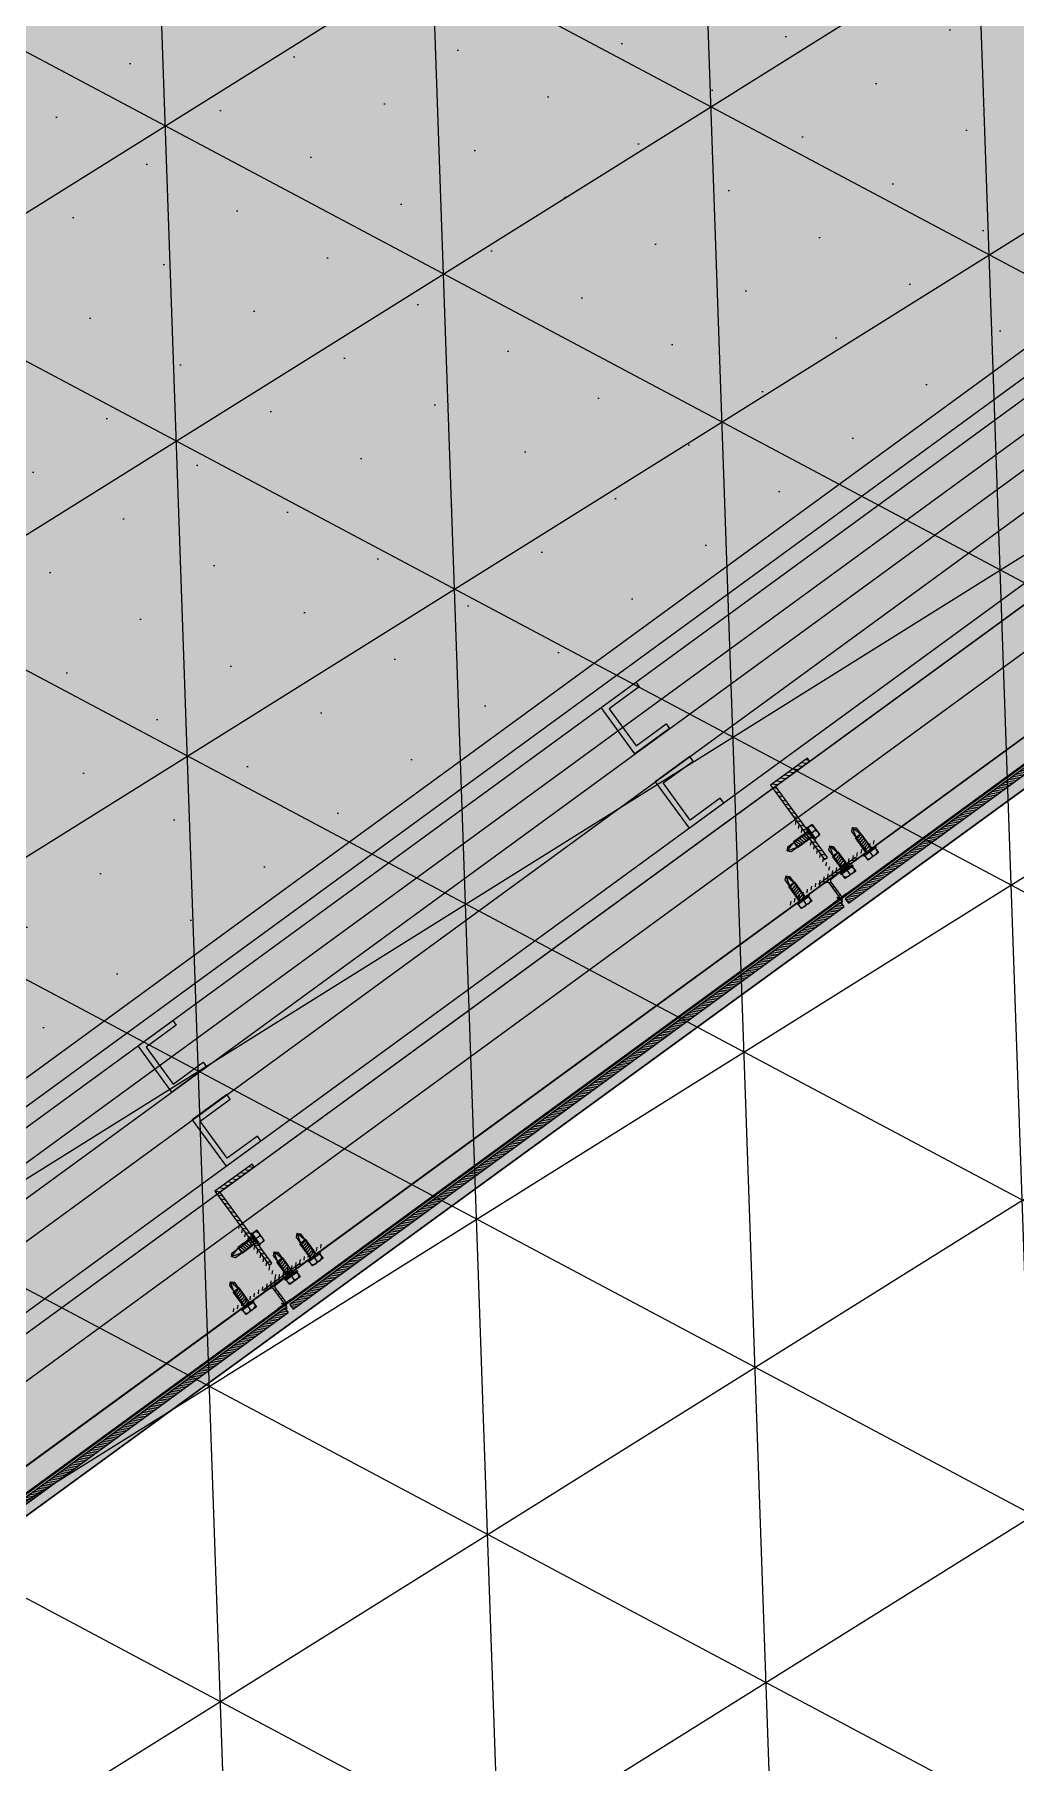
# Model space of a CAD drawing. Header units: metres. Extents: x 678805 to 1359287, y 2747329 to 5497370.
# Drawn here: x 679874.615 to 679875.471, y 2748713.256 to 2748714.763 of the extents above; entities that cross this region are included whole.
import ezdxf

# ---------------------------------------------------------------- set-up
doc = ezdxf.new("R2010")
doc.units = ezdxf.units.M
doc.linetypes.add('XREF_MON_BUILDINGS$0$Hidden', pattern=[0.004, 0.002, -0.002])
for name, color, linetype in [('00_XREF_MON_HSC_PAVEMENT', 7, 'Continuous'), ('00_XREF_TWQ_BUILDINGS', 7, 'Continuous'), ('XREF_MON_BUILDINGS$0$00-Modulos DEFINIDOS', 7, 'Continuous'), ('XREF_MON_BUILDINGS$0$00-Modulos ROOFS', 2, 'Continuous'), ('XREF_MON_BUILDINGS$0$02-H-INST', 252, 'Continuous'), ('XREF_MON_BUILDINGS$0$02-L-01_Structure t2', 7, 'Continuous'), ('XREF_MON_BUILDINGS$0$02-L-01_Struture aux', 4, 'Continuous'), ('XREF_MON_BUILDINGS$0$02-L-Insulation', 252, 'Continuous'), ('XREF_MON_BUILDINGS$0$02-L-INT Panel', 5, 'Continuous'), ('XREF_MON_BUILDINGS$0$02-L-panel', 5, 'Continuous')]:
    doc.layers.add(name, color=color, linetype=linetype)
doc.layers.add('XREF_MON_BUILDINGS$0$0-WIPEOUTS', color=7, linetype='Continuous', true_color=0xffffff)
for name, color, linetype, lineweight in [('XREF_MON_BUILDINGS$0$02-H-251', 251, 'Continuous', 0), ('XREF_MON_BUILDINGS$0$02-H-254', 254, 'Continuous', 0), ('XREF_MON_BUILDINGS$0$02-L-01_Structure L', 7, 'Continuous', 5), ('XREF_MON_BUILDINGS$0$02-L-01_Structure T', 8, 'Continuous', 5)]:
    doc.layers.add(name, color=color, linetype=linetype, lineweight=lineweight)
doc.layers.add('XREF_MON_BUILDINGS$0$02-KH-13 Restaurant', color=7, linetype='Continuous', lineweight=30, true_color=0xed2d02)
doc.layers.add('XREF_MON_HSC_PAVEMENT$0$03-TR-Pavement_07_Precast irregular Concrete Blocks', color=7, linetype='Continuous', lineweight=5, true_color=0xb3b3b3)
doc.layers.get('XREF_MON_BUILDINGS$0$02-KH-13 Restaurant').off()
doc.linetypes.add('XREF_MON_BUILDINGS$0$BATTING', pattern='A,0.0001,-0.1,[134,ltypeshp.shx,S=0.1,R=0,X=-0.1,Y=0],-0.2,[134,ltypeshp.shx,S=0.1,R=180,X=0.1,Y=0],-0.1', length=0.4001)

# ---------------------------------------------------------------- blocks, each defined once
blk = doc.blocks.new('XREF_MON_BUILDINGS$0$modulo kiosco')
at = {"layer": 'XREF_MON_BUILDINGS$0$0-WIPEOUTS', "true_color": 0xfcfcfc}
h = blk.add_hatch(color=7, dxfattribs=at)
h.dxf.hatch_style = 1
h.paths.add_polyline_path([(119.6986085139215, -61.62058441969566), (119.6986085125245, -56.82058442011476), (124.4986085132696, -56.82058442058042), (124.4986085123383, -61.62058442132547)])
at = {"layer": 'XREF_MON_BUILDINGS$0$00-Modulos ROOFS', "lineweight": 0}
blk.add_lwpolyline([(119.6986085139215, -61.62058441969566), (119.6986085125245, -56.82058442011476), (124.4986085132696, -56.82058442058042), (124.4986085123383, -61.62058442132547)], close=True, dxfattribs=at)
at = {"layer": 'XREF_MON_BUILDINGS$0$00-Modulos ROOFS'}
blk.add_lwpolyline([(124.4986085137352, -57.12058442062698), (124.4986085132696, -56.82058442058042), (124.1986085125245, -56.82058442151174), (119.9986085128039, -56.82058442034759), (119.6986085125245, -56.82058442011476), (119.6986085125245, -57.12058442085981), (119.6986085134558, -61.32058442058042), (119.6986085139215, -61.62058441969566), (119.9986085128039, -61.62058442062698), (124.1986085125245, -61.62058442109264), (124.4986085123383, -61.62058442132547), (124.4986085128039, -61.32058442081325)], close=True, dxfattribs=at)
blk = doc.blocks.new('XREF_MON_BUILDINGS$0$AUTORROSCANTE')
at = {"layer": 'XREF_MON_BUILDINGS$0$02-L-01_Structure t2', "color": 0}
for p, q in [((-31.20000000000002, 5.629165124598842), (-26.19999999999959, 5.62916512459816)), ((-31.19999999999999, -3.410605131648481e-13), (-26.19999999999976, 0)), ((-2.365309734828713, 2.5), (-25, 2.5)), ((0, 0), (-8.999999999999972, 2.5)), ((0, 0), (-3.600692283157343, -1.09366380576239)), ((0, 0), (-2.365309734828713, 2.5)), ((0, 0), (-2.365309734828713, -2.5)), ((-31.20000000000002, -5.629165124598899), (-26.19999999999948, -5.629165124599581)), ((-2.365309734828713, -2.5), (-25, -2.5)), ((-3.600692283157343, -1.09366380576239), (-2.365309734828713, -2.5))]:
    blk.add_line(p, q, dxfattribs=at)
at = {"layer": 'XREF_MON_BUILDINGS$0$02-L-01_Structure t2', "color": 253}
for p, q in [((-25, 3.149999999999977), (-8.999999999999943, 3.150000000000034)), ((-23.47427264461649, -3.14999999999992), (-25, 2.662522019210144)), ((-21.40651940967126, -3.14999999999992), (-23.06020473028568, 3.149999999999864)), ((-19.338766174726, -3.14999999999992), (-20.99245149534045, 3.14999999999992)), ((-17.27101293978083, -3.14999999999992), (-18.92469826039516, 3.150000000000034)), ((-15.20325970483566, -3.14999999999992), (-16.85694502544993, 3.150000000000034)), ((-13.1355064698904, -3.14999999999992), (-14.78919179050473, 3.149999999999977)), ((-11.06775323494514, -3.14999999999992), (-12.72143855555953, 3.149999999999977)), ((-9, -3.14999999999992), (-10.65368532061433, 3.150000000000034)), ((-9, -3.14999999999992), (-8.999999999999972, 3.150000000000034)), ((-25, -3.149999999999977), (-9, -3.149999999999977)), ((-3.600692283157343, -1.09366380576239), (-9, -2.5))]:
    blk.add_line(p, q, dxfattribs=at)
at = {"layer": 'XREF_MON_BUILDINGS$0$02-L-01_Structure t2', "color": 0}
for points in [[(-31.20000000000002, 5.629165124598842), (-26.19999999999996, 5.629165124598842), (-26.19999999999996, -5.629165124599581), (-31.20000000000002, -5.629165124599581)], [(-26.19999999999951, 6.5), (-25, 6.5), (-25, -6.500000000000057), (-26.19999999999951, -6.500000000000057)]]:
    blk.add_lwpolyline(points, close=True, dxfattribs=at)
for centre, start, end in [((-26.98608579049073, 2.367525475711773), 129.2840388374925, 214.1828116507075), ((-26.98608579049073, -2.366719793068796), 145.8304296466695, 230.7332658614822)]:
    blk.add_arc(centre, 4.213914209509284, start, end, dxfattribs=at)
blk = doc.blocks.new('XREF_MON_BUILDINGS$0$ULMA_Montante VV')
at = {"layer": 'XREF_MON_BUILDINGS$0$02-H-251', "ltscale": 125}
h = blk.add_hatch(dxfattribs=at)
h.set_pattern_fill('ANSI31', color=256, scale=0.001, angle=450, style=0)
h.set_pattern_definition([(134.9999999999999, (-0.05125000000043656, -0.00250000000005457), (-0.002245064030267289, -0.002245064030267287), [])])
edge = h.paths.add_edge_path()
edge.add_line((-0.05095000000073924, -0.00250000000005457), (0.04844999999841093, -0.00250000000005457))
edge.add_arc((0.04844999999841093, -0.002200000000129876), 0.0003, 270, 360)
edge.add_line((0.04874999999992724, -0.002200000000129876), (0.04874999999992724, -0.0003000000001520675))
edge.add_arc((0.04844999999841093, -0.0003000000001520675), 0.0003, 0, 90)
edge.add_line((0.04844999999841093, 0), (0, 0))
edge.add_line((0, 0), (0, 0.05719999999996617))
edge.add_arc((-0.0003000000015163096, 0.05719999999996617), 0.0003, 0, 90)
edge.add_line((-0.0003000000015163096, 0.05749999999989086), (-0.002200000000811997, 0.05749999999989086))
edge.add_arc((-0.002200000000811997, 0.05719999999996617), 0.0003, 90, 180)
edge.add_line((-0.002500000000509317, 0.05719999999996617), (-0.002500000000509317, 0))
edge.add_line((-0.002500000000509317, 0), (-0.05095000000073924, 0))
edge.add_arc((-0.05095000000073924, -0.0003000000001520675), 0.0003, 90, 180)
edge.add_line((-0.05125000000043656, -0.0003000000001520675), (-0.05125000000043656, -0.002200000000129876))
edge.add_arc((-0.05095000000073924, -0.002200000000129876), 0.0003, 180, 270)
blk = doc.blocks.new('XREF_MON_BUILDINGS$0$ULMA_Autotaladrante')
at = {"layer": 'XREF_MON_BUILDINGS$0$02-L-01_Structure T', "color": 252}
for p, q in [((-0.02500000000509317, 2.273736754432321e-13), (-0.02263469026956955, 0.00250000000005457)), ((-0.02500000000509317, 2.273736754432321e-13), (-0.01600000000325963, 0.00250000000005457)), ((-0.02500000000509317, 2.273736754432321e-13), (-0.02263469026956955, -0.002499999999599822)), ((-0.02500000000509317, 2.273736754432321e-13), (-0.02139930772136722, -0.001093663805477263)), ((-0.02263469026956955, 0.00250000000005457), (0, 0.00250000000005457)), ((0, 0.003150000000232467), (-0.01600000000325963, 0.003150000000232467)), ((-0.01600000000325963, -0.003149999999777719), (-0.01600000000325963, 0.003150000000232467)), ((-0.01600000000325963, -0.003149999999777719), (-0.01434631468237058, 0.003150000000232467)), ((-0.01393224676803584, -0.003149999999777719), (-0.01227856144714679, 0.003150000000232467)), ((-0.0118644935323573, -0.003149999999777719), (-0.01021080821146825, 0.003150000000232467)), ((-0.00979674029713351, -0.003149999999777719), (-0.008143054976244457, 0.003150000000232467)), ((-0.00772898706190972, -0.003149999999777719), (-0.006075301741020667, 0.003150000000232467)), ((-0.005661233826231182, -0.003149999999777719), (-0.004007548505342129, 0.003150000000232467)), ((-0.003593480591007392, -0.003149999999777719), (-0.001939795270118339, 0.003150000000232467)), ((-0.001525727355783602, -0.003149999999777719), (0, 0.002662522019363678)), ((0.006200000001172157, 0.005629165124673818), (0.001200000000153523, 0.005629165124673818)), ((0.006200000001172157, 2.273736754432321e-13), (0.001200000000153523, 2.273736754432321e-13)), ((-0.02139930772136722, -0.001093663805477263), (-0.02263469026956955, -0.002499999999599822)), ((-0.02263469026956955, -0.002499999999599822), (0, -0.002499999999599822)), ((-0.02139930772136722, -0.001093663805477263), (-0.01600000000325963, -0.002499999999599822)), ((0, -0.003149999999777719), (-0.01600000000325963, -0.003149999999777719)), ((0.006200000001172157, -0.005629165124219071), (0.001200000000153523, -0.005629165124219071))]:
    blk.add_line(p, q, dxfattribs=at)
for points in [[(0.001200000000153523, 0.006499999999959982), (0, 0.006499999999959982), (0, -0.006499999999732609), (0.001200000000153523, -0.006499999999732609)], [(0.006200000001172157, 0.005629165124673818), (0.001200000000153523, 0.005629165124673818), (0.001200000000153523, -0.005629165124219071), (0.006200000001172157, -0.005629165124219071)]]:
    blk.add_lwpolyline(points, close=True, dxfattribs=at)
for centre, start, end in [((0.001986085791031655, 0.002367525475847287), 325.8171883654993, 50.71596115511253), ((0.001986085791031655, -0.002366719792689764), 309.2667341381091, 34.16957033823044)]:
    blk.add_arc(centre, 0.004213914210367771, start, end, dxfattribs=at)
blk = doc.blocks.new('XREF_MON_BUILDINGS$0$ULMA_Escuadra40x80_Seccion')
at = {"layer": 'XREF_MON_BUILDINGS$0$02-H-251', "ltscale": 125}
h = blk.add_hatch(dxfattribs=at)
h.set_pattern_fill('ANSI31', color=256, scale=0.001, angle=360, style=0)
h.set_pattern_definition([(45, (0, 0), (-0.002245064030267288, 0.002245064030267289), [])])
h.paths.add_polyline_path([(0, 0.0799999999994725), (0.002999999989697244, 0.0799999999994725), (0.002999999989697244, 0.002999999999701686), (0.03999999999359716, 0.002999999999701686), (0.03999999999359716, 0), (0, 0)])
at = {"layer": 'XREF_MON_BUILDINGS$0$02-L-01_Structure L', "linetype": 'Continuous'}
blk.add_lwpolyline([(0, 0.0799999999994725), (0.002999999989697244, 0.0799999999994725), (0.002999999989697244, 0.002999999999701686), (0.03999999999359716, 0.002999999999701686), (0.03999999999359716, 0), (0, 0)], close=True, dxfattribs=at)
blk = doc.blocks.new('XREF_MON_BUILDINGS$0$Modulos_Restaurant Monasya')
at = {"layer": 'XREF_MON_BUILDINGS$0$02-H-251', "linetype": 'XREF_MON_BUILDINGS$0$Hidden', "ltscale": 125}
h = blk.add_hatch(dxfattribs=at)
h.set_pattern_fill('ANSI31', color=256, scale=0.001, angle=630, style=0)
h.set_pattern_definition([(315, (-48.28061984675476, -116.8373104420719), (0.002245064030267289, 0.002245064030267287), [])])
edge = h.paths.add_edge_path()
edge.add_line((1.166260900746295, 9.56347744390405), (1.168260898880135, 9.563480176008115))
edge.add_line((1.168260898880135, 9.563480176008172), (1.175132051857304, 9.56373497312086))
edge.add_line((1.175132051857304, 9.563734973120747), (1.1760095943892, 9.56468025621979))
edge.add_arc((1.176229457989848, 9.564476148412497), 0.0003, 407.1282690403612, 497.12826904037263, ccw=False)
edge.add_line((1.176433565797367, 9.564696012013203), (1.177379035653985, 9.563818296106719))
edge.add_line((1.177379035653985, 9.563818296106662), (1.179129267162466, 9.563883198451665))
edge.add_line((1.179129267162466, 9.563883198451665), (1.180006845664934, 9.564828520297967))
edge.add_arc((1.180226709265867, 9.564624412489822), 0.0003, 407.1282690403612, 497.1282690403578, ccw=False)
edge.add_line((1.180430817073386, 9.564844276090414), (1.18137632568363, 9.563966524208071))
edge.add_line((1.18137632568363, 9.563966524208128), (1.194330985655739, 9.564446910829249))
edge.add_arc((1.194256872298126, 9.566445537159668), 0.002, 272.1236775292589, 360.0782690403726)
edge.add_line((1.196256870431966, 9.56644826926379), (1.196247677783617, 9.57317761746481))
edge.add_line((1.196247677783617, 9.57317761746481), (1.196234917766162, 9.582518407737384))
edge.add_line((1.196234917766162, 9.582518407737327), (1.191084922571406, 9.582511372569344))
edge.add_line((1.191084922571406, 9.582511372569344), (1.191083556519374, 9.58351137163652))
edge.add_line((1.191083556519402, 9.58351137163652), (1.196400945400455, 9.583518635473185))
edge.add_arc((1.196400535584871, 9.583818635192985), 0.0003, 630.0782690403727, 690.078269040377)
edge.add_line((1.196660547871431, 9.583668990243725), (1.198319602479387, 9.586551644045473))
edge.add_arc((1.198579614766004, 9.58640199909644), 0.0003, 330.07826904037694, 510.07826904035824, ccw=False)
edge.add_line((1.198839627052621, 9.58625235414718), (1.197526162651457, 9.583970172999274))
edge.add_arc((1.197786174938017, 9.583820528050184), 0.0003, 510.0782690403769, 630.0782690403727)
edge.add_line((1.197786584753658, 9.583520528330384), (1.205533543036722, 9.58353111108835))
edge.add_line((1.205533543036722, 9.583531111088407), (1.205534909088755, 9.58253111202123))
edge.add_line((1.205534909088726, 9.58253111202123), (1.199534914687149, 9.582522915709037))
edge.add_line((1.199534914687206, 9.58252291570898), (1.199537305278255, 9.58077291734145))
edge.add_arc((1.199287305511461, 9.58077257582852), 0.0002500000000000272, 180.0782690403726, 360.0782690403726, ccw=False)
edge.add_line((1.199037305744696, 9.580772234315534), (1.199034915153646, 9.582522232683063))
edge.add_line((1.199034915153618, 9.582522232683006), (1.198034916086698, 9.582520866631002))
edge.add_line((1.198034916086669, 9.582520866630945), (1.198057106813508, 9.566276458946051))
edge.add_arc((1.200057104947348, 9.566279191050173), 0.002, 540.0782690403726, 622.6308521901748)
edge.add_line((1.199800581766453, 9.564295710307421), (1.205710863937497, 9.563531334656775))
edge.add_line((1.205710863937497, 9.56353133465666), (1.205713322831173, 9.561731336336154))
edge.add_line((1.205713322831116, 9.561731336336154), (1.166263359639913, 9.561677445583486))
edge.add_line((1.16626335963997, 9.561677445583543), (1.166260900746295, 9.56347744390405))
h = blk.add_hatch(dxfattribs=at)
h.set_pattern_fill('ANSI31', color=256, scale=0.001, angle=630, style=0)
h.set_pattern_definition([(315, (-48.28061984675476, -117.4373104420718), (0.002245064030267289, 0.002245064030267287), [])])
edge = h.paths.add_edge_path()
edge.add_line((1.766260340916574, 9.564297075123251), (1.768260339050414, 9.564299807227316))
edge.add_line((1.768260339050471, 9.564299807227373), (1.77513149202764, 9.564554604340062))
edge.add_line((1.775131492027583, 9.564554604339948), (1.776009034559479, 9.56549988743899))
edge.add_arc((1.776228898160184, 9.565295779631699), 0.0003, 407.1282690403612, 497.12826904037263, ccw=False)
edge.add_line((1.776433005967647, 9.565515643232404), (1.777378475824264, 9.56463792732592))
edge.add_line((1.777378475824264, 9.564637927325863), (1.779128707332745, 9.564702829670866))
edge.add_line((1.779128707332802, 9.564702829670866), (1.78000628583527, 9.565648151517168))
edge.add_arc((1.780226149436146, 9.565444043709023), 0.0003, 407.1282690403612, 497.1282690403578, ccw=False)
edge.add_line((1.780430257243665, 9.565663907309728), (1.781375765853909, 9.564786155427386))
edge.add_line((1.781375765853909, 9.56478615542733), (1.794330425826018, 9.56526654204845))
edge.add_arc((1.794256312468406, 9.567265168378869), 0.002, 272.1236775292589, 360.0782690403726)
edge.add_line((1.796256310602246, 9.56726790048299), (1.796247117953897, 9.57399724868401))
edge.add_line((1.796247117953897, 9.57399724868401), (1.796234357936441, 9.583338038956585))
edge.add_line((1.796234357936441, 9.583338038956528), (1.791084362741685, 9.583331003788546))
edge.add_line((1.791084362741685, 9.583331003788546), (1.791082996689653, 9.584331002855722))
edge.add_line((1.791082996689681, 9.584331002855722), (1.796400385570735, 9.584338266692386))
edge.add_arc((1.796399975755151, 9.584638266412187), 0.0003, 630.0782690403727, 690.078269040377)
edge.add_line((1.796659988041711, 9.58448862146304), (1.798319042649666, 9.587371275264788))
edge.add_arc((1.798579054936283, 9.587221630315641), 0.0003, 330.07826904037694, 510.07826904035824, ccw=False)
edge.add_line((1.7988390672229, 9.58707198536638), (1.797525602821736, 9.584789804218476))
edge.add_arc((1.797785615108296, 9.584640159269386), 0.0003, 510.0782690403769, 630.0782690403727)
edge.add_line((1.797786024923937, 9.584340159549585), (1.805532983207002, 9.584350742307551))
edge.add_line((1.805532983207002, 9.584350742307608), (1.805534349259034, 9.583350743240432))
edge.add_line((1.805534349259005, 9.583350743240432), (1.799534354857428, 9.583342546928238))
edge.add_line((1.799534354857485, 9.583342546928181), (1.799536745448535, 9.581592548560652))
edge.add_arc((1.799286745681741, 9.581592207047722), 0.0002500000000000272, 180.0782690403726, 360.0782690403726, ccw=False)
edge.add_line((1.799036745914975, 9.581591865534735), (1.799034355323926, 9.583341863902264))
edge.add_line((1.799034355323897, 9.583341863902207), (1.798034356256977, 9.583340497850203))
edge.add_line((1.798034356256949, 9.583340497850147), (1.798056546983787, 9.567096090165252))
edge.add_arc((1.800056545117627, 9.567098822269374), 0.002, 540.0782690403726, 622.6308521901748)
edge.add_line((1.799800021936733, 9.565115341526623), (1.805710304107777, 9.564350965875976))
edge.add_line((1.805710304107777, 9.564350965875976), (1.805712763001452, 9.562550967555469))
edge.add_line((1.805712763001452, 9.562550967555469), (1.766262799810249, 9.562497076802801))
edge.add_line((1.766262799810249, 9.562497076802744), (1.766260340916574, 9.564297075123251))
at = {"layer": 'XREF_MON_BUILDINGS$0$02-H-254', "ltscale": 125}
h = blk.add_hatch(dxfattribs=at)
h.set_pattern_fill('ANSI31', color=256, scale=0.0005, angle=270, style=0)
h.set_pattern_definition([(315, (-48.15331629744072, -116.0945522275362), (0.001122532015133644, 0.001122532015133644), [])])
h.paths.add_polyline_path([(0.5843822949622108, 9.589489496616354), (1.194593599670895, 9.590409790273386), (1.194600337296549, 9.585477606709334), (0.5843890302271575, 9.584559041188642)])
h = blk.add_hatch(dxfattribs=at)
h.set_pattern_fill('ANSI31', color=256, scale=0.0005, angle=270, style=0)
h.set_pattern_definition([(315, (-48.15331629744072, -116.6945522275361), (0.001122532015133644, 0.001122532015133644), [])])
h.paths.add_polyline_path([(1.19972413142807, 9.590416798853314), (1.794593039841175, 9.5912294214927), (1.794599777466829, 9.586297237928536), (1.199730866693017, 9.585486343425602)])
h = blk.add_hatch(dxfattribs=at)
h.set_pattern_fill('ANSI31', color=256, scale=0.0005, angle=270, style=0)
h.set_pattern_definition([(315, (-48.15331629744072, -117.2945522275361), (0.001122532015133644, 0.001122532015133644), [])])
h.paths.add_polyline_path([(1.799723571598406, 9.591236430072515), (2.394592480011454, 9.592049052711902), (2.394599217637108, 9.587116869147737), (1.799730306863353, 9.586305974644803)])
at = {"layer": 'XREF_MON_BUILDINGS$0$02-H-INST', "linetype": 'Continuous'}
h = blk.add_hatch(dxfattribs=at)
h.set_pattern_fill('DOTS', color=256, scale=0.05, angle=180)
h.set_pattern_definition([(180, (76.5584390524349, -93.5805851048113), (-0.03968750000000001, -0.079375), [0, -0.079375])])
h.paths.add_polyline_path([(0.3172941644454426, 7.44991252128648), (4.520544563441774, 7.442331030368168), (4.520844762384087, 9.284139869585035), (0.3025943633895736, 9.29172136050204)])
at = {"layer": 'XREF_MON_BUILDINGS$0$02-L-01_Struture aux', "linetype": 'XREF_MON_BUILDINGS$0$Hidden'}
for p, q in [((1.191083556519402, 9.58351137163652), (1.196400945400455, 9.583518635473185)), ((1.191084922571406, 9.582511372569344), (1.191083556519402, 9.58351137163652)), ((1.191084922571406, 9.582511372569344), (1.196234917766162, 9.582518407737327)), ((1.196247677783617, 9.57317761746481), (1.196234917766162, 9.582518407737327)), ((1.198319602479387, 9.586551644045587), (1.196660547871431, 9.583668990243725)), ((1.198839627052621, 9.58625235414718), (1.197526162651457, 9.583970172999331)), ((1.197786584753658, 9.583520528330384), (1.205533543036722, 9.583531111088407)), ((1.198034916086669, 9.582520866630945), (1.199234914967008, 9.582522505893396)), ((1.198057106813508, 9.566276458946051), (1.198034916086669, 9.582520866630945)), ((1.199237305558086, 9.580772507525923), (1.199234914967008, 9.582522505893396)), ((1.199734914500596, 9.58252318891937), (1.205534909088726, 9.58253111202123)), ((1.199737305091617, 9.580773190551897), (1.199734914500596, 9.58252318891937)), ((1.205534909088726, 9.58253111202123), (1.205533543036722, 9.583531111088407)), ((1.791082996689681, 9.584331002855722), (1.796400385570735, 9.584338266692386)), ((1.791084362741685, 9.583331003788546), (1.791082996689681, 9.584331002855722)), ((1.791084362741685, 9.583331003788546), (1.796234357936441, 9.583338038956528)), ((1.796247117953897, 9.57399724868401), (1.796234357936441, 9.583338038956528)), ((1.798319042649723, 9.587371275264788), (1.796659988041711, 9.58448862146304)), ((1.7988390672229, 9.58707198536638), (1.797525602821736, 9.584789804218532)), ((1.797786024923937, 9.584340159549585), (1.805532983207002, 9.584350742307608)), ((1.798034356256949, 9.583340497850147), (1.799234355137287, 9.583342137112597)), ((1.798056546983787, 9.567096090165252), (1.798034356256949, 9.583340497850147)), ((1.799236745728365, 9.581592138745124), (1.799234355137287, 9.583342137112597)), ((1.799734354670875, 9.583342820138684), (1.805534349259005, 9.583350743240432)), ((1.799736745261896, 9.581592821771098), (1.799734354670875, 9.583342820138684)), ((1.805534349259005, 9.583350743240432), (1.805532983207002, 9.584350742307608)), ((1.196256870431966, 9.56644826926379), (1.196247677783617, 9.57317761746481)), ((1.796256310602246, 9.56726790048299), (1.796247117953897, 9.57399724868401)), ((1.166260900746295, 9.56347744390405), (1.168260898880135, 9.563480176008172)), ((1.16626335963997, 9.561677445583543), (1.166260900746295, 9.56347744390405)), ((1.16626335963997, 9.561677445583543), (1.205713322831116, 9.561731336336154)), ((1.167510899580009, 9.563479151469098), (1.168260898880135, 9.563480176008172)), ((1.175132051857304, 9.563734973120747), (1.168260898880135, 9.563480176008172)), ((1.1760095943892, 9.564680256219846), (1.175132051857304, 9.563734973120747)), ((1.176433565797367, 9.564696012013203), (1.177379035653985, 9.563818296106662)), ((1.179129267162466, 9.563883198451665), (1.177379035653985, 9.563818296106662)), ((1.180006845664934, 9.564828520297967), (1.179129267162466, 9.563883198451665)), ((1.180430817073386, 9.564844276090414), (1.18137632568363, 9.563966524208128)), ((1.194330985655711, 9.564446910829249), (1.18137632568363, 9.563966524208128)), ((1.199800581766453, 9.564295710307421), (1.205710863937497, 9.56353133465666)), ((1.205713322831116, 9.561731336336154), (1.205710863937497, 9.56353133465666)), ((1.766260340916574, 9.564297075123251), (1.768260339050471, 9.564299807227373)), ((1.766262799810249, 9.562497076802744), (1.766260340916574, 9.564297075123251)), ((1.766262799810249, 9.562497076802744), (1.805712763001452, 9.562550967555469)), ((1.767510339750288, 9.564298782688299), (1.768260339050471, 9.564299807227373)), ((1.775131492027583, 9.564554604339948), (1.768260339050471, 9.564299807227373)), ((1.776009034559479, 9.565499887439048), (1.775131492027583, 9.564554604339948)), ((1.776433005967647, 9.565515643232404), (1.777378475824264, 9.564637927325863)), ((1.779128707332802, 9.564702829670866), (1.777378475824264, 9.564637927325863)), ((1.78000628583527, 9.565648151517168), (1.779128707332802, 9.564702829670866)), ((1.780430257243665, 9.565663907309728), (1.781375765853909, 9.56478615542733)), ((1.794330425826047, 9.56526654204845), (1.781375765853909, 9.56478615542733)), ((1.799800021936733, 9.565115341526623), (1.805710304107777, 9.564350965875976)), ((1.805712763001452, 9.562550967555469), (1.805710304107777, 9.564350965875976))]:
    blk.add_line(p, q, dxfattribs=at)
at = {"layer": 'XREF_MON_BUILDINGS$0$02-L-01_Struture aux'}
for p, q in [((4.756762748611322, 9.56853359257059), (0.02997383414196975, 9.56207654695868)), ((0.02997395599328456, 9.56198734745624), (4.756762870462467, 9.568444393082475))]:
    blk.add_line(p, q, dxfattribs=at)
at = {"layer": 'XREF_MON_BUILDINGS$0$02-L-01_Struture aux', "linetype": 'Continuous'}
for p, q in [((4.513538000362132, 9.409854272981649), (0.2735419564920676, 9.404062212365831)), ((4.513578981923047, 9.37985430097365), (0.2735829380529822, 9.374062240357945))]:
    blk.add_line(p, q, dxfattribs=at)
at = {"layer": 'XREF_MON_BUILDINGS$0$02-L-01_Struture aux'}
for points in [[(4.75673569327779, 9.588339077998173), (0.1236002606342481, 9.58200997172594)], [(0.1236013127017941, 9.581239820574753), (4.75673674534471, 9.587568926846872)]]:
    blk.add_lwpolyline(points, dxfattribs=at)
at = {"layer": 'XREF_MON_BUILDINGS$0$02-L-01_Struture aux', "linetype": 'Continuous'}
for points in [[(1.23107490578559, 9.40537025343008), (1.268541028118932, 9.405421434144047), (1.268472725517313, 9.455421387491585), (1.231006603184028, 9.455370206771251), (1.231013433444161, 9.450370211436509), (1.263479560442704, 9.450414561896652), (1.263534202523999, 9.410414599219509), (1.23106807551784, 9.410370248764822), (1.231074905777973, 9.40537025343008)], [(1.731074439260851, 9.406053279446157), (1.768540561594136, 9.406104460160124), (1.768472258992574, 9.456104413507662), (1.731006136659289, 9.456053232787328), (1.731012966919423, 9.451053237452586), (1.763479093917965, 9.451097587912729), (1.763533735999204, 9.411097625235472), (1.731067608993044, 9.4110532747809), (1.731074439253234, 9.406053279446157)], [(1.231115887346618, 9.375370281396842), (1.268582009679903, 9.375421462123429), (1.268650312281466, 9.325421508775891), (1.231184189948181, 9.325370328055671), (1.231177359688047, 9.330370323390413), (1.263643486686533, 9.330414673850557), (1.263588844605295, 9.3704146365277), (1.231122717599135, 9.3703702860621), (1.231115887339001, 9.375370281396842)], [(1.73111542082188, 9.376053307412805), (1.768581543155165, 9.376104488139505), (1.768649845756727, 9.326104534791968), (1.731183723423442, 9.326053354071634), (1.731176893163251, 9.331053349406377), (1.763643020161794, 9.33109769986652), (1.763588378080499, 9.371097662543777), (1.731122251074396, 9.371053312078063), (1.731115420814263, 9.376053307412805)]]:
    blk.add_lwpolyline(points, dxfattribs=at)
at = {"layer": 'XREF_MON_BUILDINGS$0$02-L-01_Struture aux', "linetype": 'XREF_MON_BUILDINGS$0$Hidden'}
for centre, radius, start, end in [((1.196400535584871, 9.583818635192985), 0.0003, 270.0782690403725, 330.0782690720826), ((1.197786174938017, 9.583820528050184), 0.0003, 150.0782690720825, 270.0782690403725), ((1.198579614766004, 9.58640199909644), 0.0003, 330.0782690720826, 150.0782690720825), ((1.796399975755151, 9.584638266412187), 0.0003, 270.0782690403725, 330.0782690720826), ((1.797785615108296, 9.584640159269386), 0.0003, 150.0782690720825, 270.0782690403725), ((1.798579054936283, 9.587221630315641), 0.0003, 330.0782690720826, 150.0782690720825), ((1.199487305324851, 9.58077284903891), 0.0002500000000000272, 180.0782690403741, 0.07826904037412614), ((1.79948674549513, 9.581592480258111), 0.0002500000000000272, 180.0782690403741, 0.07826904037412614), ((1.176229457989848, 9.564476148412497), 0.0003, 47.12826903433823, 137.1282690661303), ((1.180226709265867, 9.564624412489822), 0.0003, 47.12826903433823, 137.1282689685764), ((1.194256872298126, 9.566445537159668), 0.002, 272.1236775264695, 0.07826904037412614), ((1.200057104947348, 9.566279191050173), 0.002, 180.0782690403741, 262.6308521899239), ((1.776228898160184, 9.565295779631699), 0.0003, 47.12826903433823, 137.1282690661303), ((1.780226149436146, 9.565444043709023), 0.0003, 47.12826903433823, 137.1282689685764), ((1.794256312468406, 9.567265168378869), 0.002, 272.1236775264695, 0.07826904037412614), ((1.800056545117627, 9.567098822269374), 0.002, 180.0782690403741, 262.6308521899239)]:
    blk.add_arc(centre, radius, start, end, dxfattribs=at)
at = {"layer": 'XREF_MON_BUILDINGS$0$02-L-Insulation', "linetype": 'XREF_MON_BUILDINGS$0$BATTING', "ltscale": 0.08}
blk.add_line((4.708139812993352, 9.508486834961788), (0.08004112921139495, 9.502164605451528), dxfattribs=at)
at = {"layer": 'XREF_MON_BUILDINGS$0$02-L-Insulation', "linetype": 'XREF_MON_BUILDINGS$0$BATTING', "ltscale": 0.04}
blk.add_line((0.2836170800142668, 9.349075924197793), (4.51361313321479, 9.35485432429323), dxfattribs=at)
at = {"layer": 'XREF_MON_BUILDINGS$0$02-L-INT Panel', "linetype": 'Continuous'}
for p, q in [((4.673449057685673, 9.475072780656662), (0.113453312387378, 9.468843583389345)), ((4.513449206971586, 9.474854212333641), (0.2734531631015216, 9.469062151717596)), ((4.513469697752043, 9.459854226329186), (0.2734736538819789, 9.454062165713369)), ((4.513647284516196, 9.329854347623725), (0.2736512406461316, 9.324062287007907)), ((4.513667775296653, 9.314854361621316), (0.2736717314265888, 9.309062301005612)), ((4.493695114998332, 9.294827059241586), (0.2936990338063197, 9.289089640703084))]:
    blk.add_line(p, q, dxfattribs=at)
at = {"layer": 'XREF_MON_BUILDINGS$0$02-L-panel'}
for points in [[(1.194600335454311, 9.585478955299893), (1.194593599670895, 9.590409790273386), (0.5843822983597988, 9.589487009453025), (0.5843890268295695, 9.584561528351971), (1.194600335454311, 9.585478955299893)], [(1.79459977562459, 9.586298586519094), (1.794593039841175, 9.5912294214927), (1.19972413142807, 9.590416798853314), (1.199730859897841, 9.58549131775226), (1.794599768310945, 9.586303940391646)], [(2.394599215794869, 9.587118217738295), (2.394592480011454, 9.592049052711902), (1.799723571598406, 9.591236430072515), (1.79973030006812, 9.58631094897146), (2.394599215794869, 9.587118217738295)]]:
    blk.add_lwpolyline(points, dxfattribs=at)
at = {"layer": 'XREF_MON_BUILDINGS$0$02-L-panel', "ltscale": 125}
for points in [[(1.199730859897841, 9.58549131775226), (1.19972413142807, 9.590416798853314)], [(1.79973030006812, 9.58631094897146), (1.799723571598406, 9.591236430072515)]]:
    blk.add_lwpolyline(points, dxfattribs=at)
at = {"layer": 'XREF_MON_BUILDINGS$0$02-L-01_Struture aux', "xscale": 0.001000000003841706, "yscale": 0.001000000003841706, "zscale": 0.001000000003841706, "rotation": 270.0782690403726}
for p in [(1.153049215590727, 9.538831920945087), (1.224892362439277, 9.538807514609063), (1.753048655761006, 9.539651552164289), (1.824891802609557, 9.539627145828264)]:
    blk.add_blockref('XREF_MON_BUILDINGS$0$AUTORROSCANTE', p, dxfattribs=at)
at = {"layer": 'XREF_MON_BUILDINGS$0$02-L-01_Struture aux', "xscale": -1}
for name, p, rotation in [('XREF_MON_BUILDINGS$0$ULMA_Autotaladrante', (1.178641422438602, 9.565067038686495), 270.0735279883062), ('XREF_MON_BUILDINGS$0$ULMA_Autotaladrante', (1.778640862608881, 9.565886669905696), 270.0735279883062), ('XREF_MON_BUILDINGS$0$ULMA_Montante VV', (1.191417123216979, 9.559211804632698), 180.0782690403727), ('XREF_MON_BUILDINGS$0$ULMA_Montante VV', (1.791416563387315, 9.560031435851899), 180.0782690403727), ('XREF_MON_BUILDINGS$0$ULMA_Escuadra40x80_Seccion', (1.189042888265817, 9.467145571461971), 0.07826904037265159), ('XREF_MON_BUILDINGS$0$ULMA_Escuadra40x80_Seccion', (1.789042328436153, 9.467965202681173), 0.07826904037265159), ('XREF_MON_BUILDINGS$0$ULMA_Autotaladrante', (1.18596812921993, 9.521869833345251), 0.06878693117866597), ('XREF_MON_BUILDINGS$0$ULMA_Autotaladrante', (1.785967569390209, 9.522689464564452), 0.06878693117866597)]:
    blk.add_blockref(name, p, dxfattribs=dict(at, rotation=rotation))
blk = doc.blocks.new('XREF_MON_BUILDINGS')
at = {"layer": 'XREF_MON_BUILDINGS$0$02-KH-13 Restaurant', "linetype": 'Continuous', "xscale": -1, "rotation": 126.0584132300309}
blk.add_blockref('XREF_MON_BUILDINGS$0$modulo kiosco', (679753.2031420153, 2748779.079410687), dxfattribs=at)
at = {"layer": 'XREF_MON_BUILDINGS$0$00-Modulos DEFINIDOS', "rotation": 216.0573440932065}
blk.add_blockref('XREF_MON_BUILDINGS$0$Modulos_Restaurant Monasya', (679870.6460366151, 2748722.461789462), dxfattribs=at)
blk = doc.blocks.new('XREF_MON_HSC_PAVEMENT')
at = {"layer": 'XREF_MON_HSC_PAVEMENT$0$03-TR-Pavement_07_Precast irregular Concrete Blocks', "linetype": 'Continuous'}
h = blk.add_hatch(dxfattribs=at)
h.set_pattern_fill('NET3', color=256, scale=0.075, angle=92)
h.set_pattern_definition([(91.99999999999997, (679898.7697564481, 2748715.385348614), (-0.2379799406839221, -0.008310442652282986), []), (152, (679898.7697564481, 2748715.385348614), (-0.1117929158883903, -0.2102518955495319), []), (212, (679898.7697564481, 2748715.385348614), (0.1261870247955318, -0.201941452897249), [])])
h.paths.add_polyline_path([(679858.5016801929, 2748700.126433144), (679883.3906801362, 2748715.619636551), (679862.621122878, 2748743.643882493), (679859.153208235, 2748741.480948735), (679858.8356451598, 2748741.990027512), (679839.8293875301, 2748730.135477967)])

msp = doc.modelspace()

# ---------------------------------------------------------------- block references
at = {"layer": '00_XREF_MON_HSC_PAVEMENT'}
msp.add_blockref('XREF_MON_HSC_PAVEMENT', (0, 0), dxfattribs=at)

# ---------------------------------------------------------------- next in the draw order: block references
at = {"layer": '00_XREF_TWQ_BUILDINGS'}
msp.add_blockref('XREF_MON_BUILDINGS', (0, 0), dxfattribs=at)

# ---------------------------------------------------------------- next in the draw order: block references
msp.add_blockref('XREF_MON_BUILDINGS', (0, 0))

doc.saveas('drawing.dxf')
